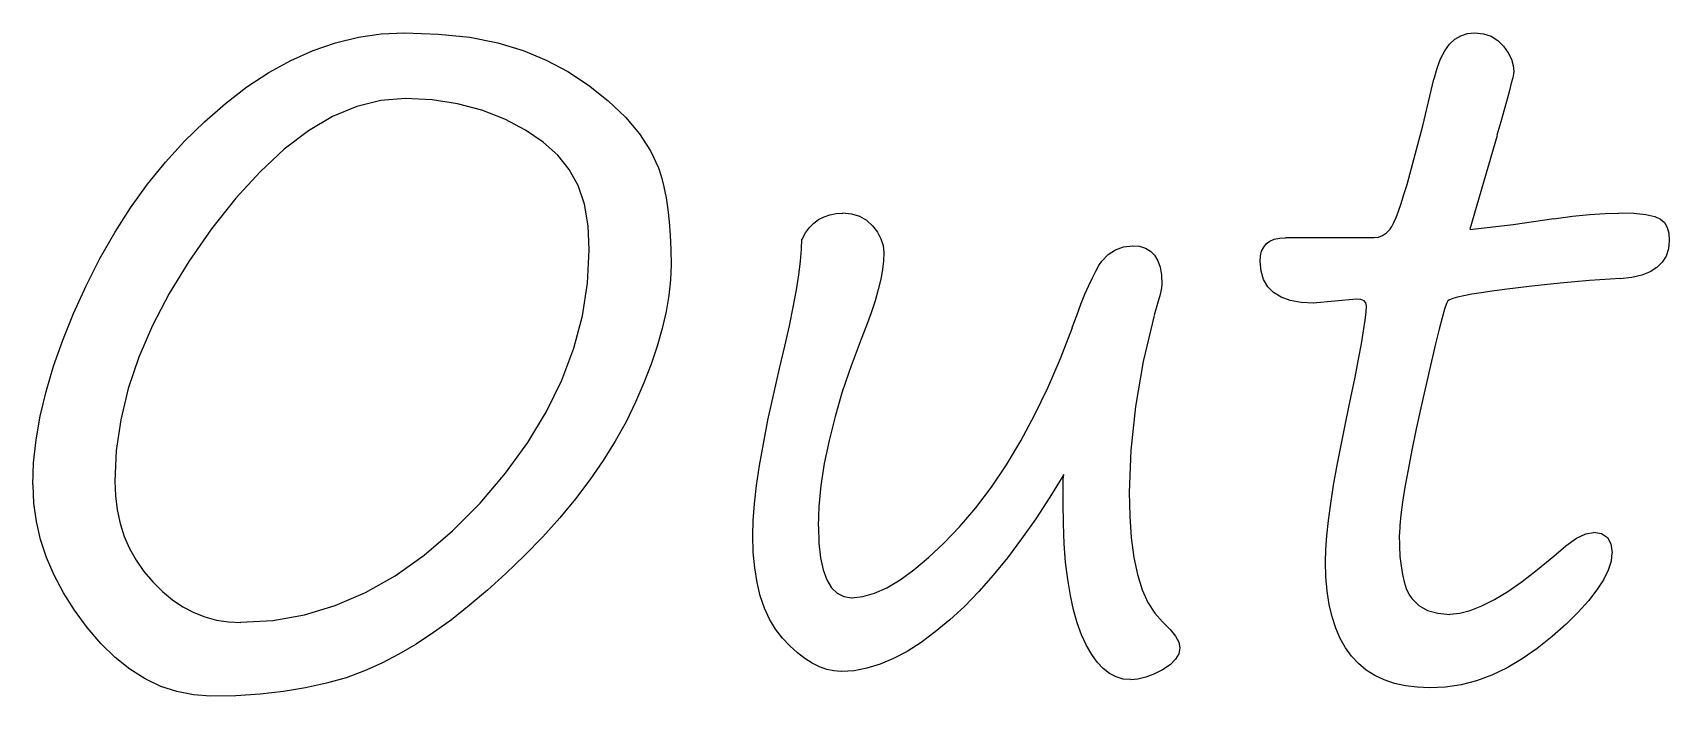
# Model space of a CAD drawing. Extents: x -1 to 112, y -121 to 138.
# Drawn here: x 104.86 to 110.26, y -104.85 to -102.66 of the extents above; entities that cross this region are included whole.
import ezdxf

# ---------------------------------------------------------------- set-up
doc = ezdxf.new("R2010")
doc.units = 0

msp = doc.modelspace()

# ---------------------------------------------------------------- linework, layer by layer
for p, q in [((105.857577, -102.691773), (105.932682, -102.673203)), ((105.932682, -102.673203), (106.00821, -102.662648)), ((106.00821, -102.662648), (106.084582, -102.658838)), ((106.085, -102.659), (106.197657, -102.66281)), ((106.197657, -102.66281), (106.300188, -102.673365)), ((106.300188, -102.673365), (106.393016, -102.691512)), ((109.551354, -102.680213), (109.571194, -102.668388)), ((109.571194, -102.668388), (109.593123, -102.661219)), ((109.593123, -102.661219), (109.617168, -102.658679)), ((109.617, -102.659), (109.646114, -102.661963)), ((109.646114, -102.661963), (109.671429, -102.669978)), ((109.671429, -102.669978), (109.693781, -102.683892)), ((105.709898, -102.750001), (105.783739, -102.717088)), ((105.783739, -102.717088), (105.857577, -102.691773)), ((106.393016, -102.691512), (106.476136, -102.716827)), ((106.476136, -102.716827), (106.552088, -102.748893)), ((109.50411, -102.744334), (109.518024, -102.718172)), ((109.518024, -102.718172), (109.533631, -102.696666)), ((109.533631, -102.696666), (109.551354, -102.680213)), ((109.693781, -102.683892), (109.712352, -102.703309)), ((109.712352, -102.703309), (109.727112, -102.725266)), ((109.727112, -102.725266), (109.73809, -102.745953)), ((105.637325, -102.789662), (105.709898, -102.750001)), ((106.552088, -102.748893), (106.624238, -102.786869)), ((109.483, -102.811), (109.492708, -102.775135)), ((109.492708, -102.775135), (109.50411, -102.744334)), ((109.73809, -102.745953), (109.744412, -102.76664)), ((109.744412, -102.76664), (109.746387, -102.786056)), ((109.746, -102.786), (109.745153, -102.794015)), ((105.493863, -102.891773), (105.565172, -102.837343)), ((105.565172, -102.837343), (105.637325, -102.789662)), ((106.624238, -102.786869), (106.692592, -102.831593)), ((106.692592, -102.831593), (106.756727, -102.88265)), ((109.445731, -102.965221), (109.48244, -102.811212)), ((109.737957, -102.825229), (109.732058, -102.848851)), ((109.742613, -102.807082), (109.737957, -102.825229)), ((109.745153, -102.794015), (109.742613, -102.807082)), ((105.424665, -102.952109), (105.493863, -102.891773)), ((106.007253, -102.881745), (105.927505, -102.902009)), ((106.087, -102.875), (106.007253, -102.881745)), ((106.176005, -102.879669), (106.086975, -102.875464)), ((106.260392, -102.892736), (106.176005, -102.879669)), ((106.34014, -102.914241), (106.260392, -102.892736)), ((106.756727, -102.88265), (106.814111, -102.937079)), ((109.724043, -102.877965), (109.714758, -102.912565)), ((109.732058, -102.848851), (109.724043, -102.877965)), ((105.84776, -102.935342), (105.768013, -102.9826)), ((105.927505, -102.902009), (105.84776, -102.935342)), ((106.415665, -102.944199), (106.34014, -102.914241)), ((106.484022, -102.980064), (106.415665, -102.944199)), ((106.814111, -102.937079), (106.860949, -102.991932)), ((109.714758, -102.912565), (109.703356, -102.952226)), ((105.358842, -103.016667), (105.424665, -102.952109)), ((105.768013, -102.9826), (105.687845, -103.042936)), ((106.542247, -103.019728), (106.484022, -102.980064)), ((106.860949, -102.991932), (106.897234, -103.048049)), ((109.40438, -103.121761), (109.445731, -102.965221)), ((109.691, -102.997), (109.600971, -103.30688)), ((109.703356, -102.952226), (109.690289, -102.996953)), ((105.296395, -103.085442), (105.358842, -103.016667)), ((105.687845, -103.042936), (105.608097, -103.117197)), ((106.590773, -103.062767), (106.542247, -103.019728)), ((106.897234, -103.048049), (106.922973, -103.104589)), ((105.237323, -103.158438), (105.296395, -103.085442)), ((106.628746, -103.109601), (106.590773, -103.062767)), ((106.65786, -103.162766), (106.628746, -103.109601)), ((106.922973, -103.104589), (106.932681, -103.134547)), ((105.181206, -103.236075), (105.237323, -103.158438)), ((105.608097, -103.117197), (105.527929, -103.204539)), ((106.678546, -103.22437), (106.65786, -103.162766)), ((106.932681, -103.134547), (106.94112, -103.167036)), ((109.383693, -103.192226), (109.393825, -103.15889)), ((109.393825, -103.15889), (109.40438, -103.121761)), ((105.527929, -103.204539), (105.448182, -103.305383)), ((106.94112, -103.167036), (106.948288, -103.202901)), ((106.948288, -103.202901), (106.954187, -103.241298)), ((109.374408, -103.221337), (109.383693, -103.192226)), ((105.128885, -103.31751), (105.181206, -103.236075)), ((106.690795, -103.295255), (106.678546, -103.22437)), ((106.954187, -103.241298), (106.958815, -103.282649)), ((107.451836, -103.274851), (107.469559, -103.265566)), ((107.469559, -103.265566), (107.488553, -103.258821)), ((107.488553, -103.258821), (107.50924, -103.254616)), ((107.50924, -103.254616), (107.531168, -103.253487)), ((107.531, -103.253), (107.560535, -103.25554)), ((107.560535, -103.25554), (107.586697, -103.263555)), ((107.586697, -103.263555), (107.609895, -103.277045)), ((109.350363, -103.284611), (109.357954, -103.267734)), ((109.357954, -103.267734), (109.365969, -103.246652)), ((109.365969, -103.246652), (109.374408, -103.221337)), ((109.744459, -103.290547), (109.878636, -103.271553)), ((109.878, -103.272), (109.940027, -103.263985)), ((109.940027, -103.263985), (109.996144, -103.258086)), ((109.996144, -103.258086), (110.047201, -103.2547)), ((110.047201, -103.2547), (110.092768, -103.253571)), ((110.093, -103.253), (110.142369, -103.254129)), ((110.142369, -103.254129), (110.18203, -103.257939)), ((110.18203, -103.257939), (110.211144, -103.264261)), ((110.211144, -103.264261), (110.230561, -103.273122)), ((105.079519, -103.403585), (105.128885, -103.31751)), ((105.448182, -103.305383), (105.373498, -103.412557)), ((106.695, -103.375), (106.690795, -103.295255)), ((106.958815, -103.282649), (106.962202, -103.326531)), ((107.397, -103.339), (107.408402, -103.318736)), ((107.408402, -103.318736), (107.421469, -103.301436)), ((107.421469, -103.301436), (107.435806, -103.286676)), ((107.435806, -103.286676), (107.451836, -103.274851)), ((107.609895, -103.277045), (107.629735, -103.295615)), ((107.629735, -103.295615), (107.646189, -103.316698)), ((107.646189, -103.316698), (107.657591, -103.338626)), ((109.31325, -103.327255), (109.325894, -103.318393)), ((109.325894, -103.318393), (109.337719, -103.306568)), ((109.337719, -103.306568), (109.343617, -103.297706)), ((109.343617, -103.297706), (109.350363, -103.284611)), ((109.601, -103.307), (109.744459, -103.290547)), ((110.230561, -103.273122), (110.243233, -103.284948)), ((110.243233, -103.284948), (110.252094, -103.300554)), ((110.252094, -103.300554), (110.257569, -103.319971)), ((110.257569, -103.319971), (110.259263, -103.34317)), ((106.689147, -103.484019), (106.694622, -103.374314)), ((106.962202, -103.326531), (106.963895, -103.373787)), ((106.963895, -103.373787), (106.964742, -103.423576)), ((107.392173, -103.411569), (107.395559, -103.372329)), ((107.395559, -103.372329), (107.396688, -103.338995)), ((107.657591, -103.338626), (107.664759, -103.360583)), ((107.664759, -103.360583), (107.666735, -103.383358)), ((108.407166, -103.389678), (108.431212, -103.374071)), ((108.431212, -103.374071), (108.45822, -103.364362)), ((108.45822, -103.364362), (108.488601, -103.361399)), ((108.488, -103.361), (108.510775, -103.362976)), ((108.510775, -103.362976), (108.530192, -103.368874)), ((108.530192, -103.368874), (108.547069, -103.378582)), ((108.547069, -103.378582), (108.560559, -103.392496)), ((108.910129, -103.39443), (108.913939, -103.378823)), ((108.913939, -103.378823), (108.920684, -103.365333)), ((108.920684, -103.365333), (108.929969, -103.353931)), ((108.929969, -103.353931), (108.941371, -103.345492)), ((108.941371, -103.345492), (108.955708, -103.339594)), ((108.955708, -103.339594), (108.973008, -103.335784)), ((108.973008, -103.335784), (108.992425, -103.334655)), ((108.993, -103.334), (109.285, -103.334)), ((109.285, -103.334), (109.299337, -103.332307)), ((109.299337, -103.332307), (109.31325, -103.327255)), ((110.25646, -103.371432), (110.248868, -103.395054)), ((110.259, -103.344), (110.25646, -103.371432)), ((105.033948, -103.493459), (105.079519, -103.403585)), ((105.373498, -103.412557), (105.308519, -103.518887)), ((106.965, -103.424), (106.963307, -103.473369)), ((107.386274, -103.456719), (107.392173, -103.411569)), ((107.665871, -103.410585), (107.662484, -103.439699)), ((107.667, -103.384), (107.665871, -103.410585)), ((108.366216, -103.444514), (108.376771, -103.426367)), ((108.376771, -103.426367), (108.386479, -103.41203)), ((108.386479, -103.41203), (108.407166, -103.389678)), ((108.560559, -103.392496), (108.571114, -103.410643)), ((108.571114, -103.410643), (108.578706, -103.432148)), ((108.578706, -103.432148), (108.58294, -103.457887)), ((108.909, -103.413), (108.910129, -103.39443)), ((108.912435, -103.444652), (108.909472, -103.412586)), ((110.218473, -103.433041), (110.195698, -103.447378)), ((110.236196, -103.415741), (110.218473, -103.433041)), ((110.248868, -103.395054), (110.236196, -103.415741)), ((106.67227, -103.592037), (106.689147, -103.484019)), ((106.963307, -103.473369), (106.957832, -103.524844)), ((107.378259, -103.506929), (107.386274, -103.456719)), ((107.656586, -103.471345), (107.648571, -103.505522)), ((107.662484, -103.439699), (107.656586, -103.471345)), ((108.343412, -103.492181), (108.355237, -103.466442)), ((108.355237, -103.466442), (108.366216, -103.444514)), ((108.58294, -103.457887), (108.584633, -103.487845)), ((108.585, -103.488), (108.583307, -103.500248)), ((108.920451, -103.472925), (108.912435, -103.444652)), ((108.934364, -103.496547), (108.920451, -103.472925)), ((109.898845, -103.484607), (109.805173, -103.494315)), ((109.996313, -103.476168), (109.898845, -103.484607)), ((110.098, -103.469), (109.996313, -103.476168)), ((110.135353, -103.465525), (110.09738, -103.46973)), ((110.168266, -103.457933), (110.135353, -103.465525)), ((110.195698, -103.447378), (110.168266, -103.457933)), ((104.9926, -103.584176), (105.033948, -103.493459)), ((105.308519, -103.518887), (105.253666, -103.62395)), ((106.957832, -103.524844), (106.948546, -103.578432)), ((107.368127, -103.563469), (107.378259, -103.506929)), ((107.648571, -103.505522), (107.638016, -103.542654)), ((108.317674, -103.554207), (108.330769, -103.521295)), ((108.330769, -103.521295), (108.343412, -103.492181)), ((108.578678, -103.521359), (108.57024, -103.551316)), ((108.583307, -103.500248), (108.578678, -103.521359)), ((108.953357, -103.515541), (108.934364, -103.496547)), ((108.978249, -103.530724), (108.953357, -103.515541)), ((109.008207, -103.541703), (108.978249, -103.530724)), ((109.044072, -103.548024), (109.008207, -103.541703)), ((109.227, -103.537), (109.084478, -103.550264)), ((109.241571, -103.538341), (109.227234, -103.537212)), ((109.252126, -103.542546), (109.241571, -103.538341)), ((109.533847, -103.539414), (109.527949, -103.543224)), ((109.544826, -103.535181), (109.533847, -103.539414)), ((109.560856, -103.530553), (109.544826, -103.535181)), ((109.581543, -103.525924), (109.560856, -103.530553)), ((109.607705, -103.521296), (109.581543, -103.525924)), ((109.638506, -103.516244), (109.607705, -103.521296)), ((109.674794, -103.510769), (109.638506, -103.516244)), ((109.715722, -103.505294), (109.674794, -103.510769)), ((109.805173, -103.494315), (109.715722, -103.505294)), ((104.957156, -103.672785), (104.9926, -103.584176)), ((106.644, -103.698787), (106.67227, -103.592037)), ((106.948546, -103.578432), (106.93548, -103.634128)), ((107.355484, -103.625073), (107.368127, -103.563469)), ((107.624921, -103.582315), (107.609737, -103.62451)), ((107.638016, -103.542654), (107.624921, -103.582315)), ((108.289, -103.631), (108.30376, -103.590916)), ((108.30376, -103.590916), (108.317674, -103.554207)), ((108.559, -103.591), (108.523135, -103.743321)), ((108.57024, -103.551316), (108.558838, -103.590557)), ((109.085, -103.55), (109.044072, -103.548024)), ((109.258024, -103.549292), (109.252126, -103.542546)), ((109.255428, -103.606043), (109.258814, -103.578611)), ((109.26, -103.559), (109.258024, -103.549292)), ((109.258814, -103.578611), (109.259661, -103.558771)), ((109.517422, -103.570233), (109.509407, -103.598503)), ((109.523744, -103.552086), (109.517422, -103.570233)), ((109.527949, -103.543224), (109.523744, -103.552086)), ((105.253666, -103.62395), (105.208519, -103.728589)), ((106.93548, -103.634128), (106.919026, -103.691933)), ((107.3403, -103.692583), (107.355484, -103.625073)), ((107.609737, -103.62451), (107.592437, -103.669657)), ((108.249608, -103.732521), (108.289271, -103.630413)), ((109.243207, -103.684523), (109.250376, -103.641484)), ((109.250376, -103.641484), (109.255428, -103.606043)), ((109.499698, -103.636479), (109.487873, -103.684158)), ((109.509407, -103.598503), (109.499698, -103.636479)), ((104.926777, -103.75844), (104.957156, -103.672785)), ((106.60476, -103.80385), (106.644, -103.698787)), ((106.919026, -103.691933), (106.898763, -103.751426)), ((107.323, -103.766), (107.3403, -103.692583)), ((107.592, -103.669), (107.558667, -103.757186)), ((109.233499, -103.735577), (109.243207, -103.684523)), ((109.487873, -103.684158), (109.474383, -103.741965)), ((105.208519, -103.728589), (105.173498, -103.831967)), ((106.898763, -103.751426), (106.874717, -103.813452)), ((107.558667, -103.757186), (107.529976, -103.842417)), ((108.208259, -103.829148), (108.249608, -103.732521)), ((108.523135, -103.743321), (108.49782, -103.89142)), ((109.222097, -103.794649), (109.233499, -103.735577)), ((109.474383, -103.741965), (109.458776, -103.809052)), ((104.901885, -103.841983), (104.926777, -103.75844)), ((106.553706, -103.907648), (106.60476, -103.80385)), ((107.302366, -103.854131), (107.323053, -103.765945)), ((109.208607, -103.861316), (109.222097, -103.794649)), ((109.458776, -103.809052), (109.441476, -103.886268)), ((104.882892, -103.922574), (104.901885, -103.841983)), ((105.173498, -103.831967), (105.148606, -103.934919)), ((106.874717, -103.813452), (106.847285, -103.877164)), ((107.284643, -103.93683), (107.302366, -103.854131)), ((107.529976, -103.842417), (107.505931, -103.924696)), ((108.164797, -103.919863), (108.208259, -103.829148)), ((109.193, -103.936), (109.208607, -103.861316)), ((106.492103, -104.009756), (106.553706, -103.907648)), ((106.847285, -103.877164), (106.81606, -103.941722)), ((108.11923, -104.004673), (108.164797, -103.919863)), ((108.49782, -103.89142), (108.482213, -104.034882)), ((109.441476, -103.886268), (109.424176, -103.964748)), ((104.868978, -104.001054), (104.882892, -103.922574)), ((105.148606, -103.934919), (105.133846, -104.036606)), ((106.81606, -103.941722), (106.780619, -104.005857)), ((107.269459, -104.014046), (107.284643, -103.93683)), ((107.505931, -103.924696), (107.486091, -104.003599)), ((109.177183, -104.013125), (109.193213, -103.936755)), ((109.424176, -103.964748), (109.409415, -104.035634)), ((104.860963, -104.07658), (104.868978, -104.001054)), ((106.418685, -104.110602), (106.492103, -104.009756)), ((106.780619, -104.005857), (106.740955, -104.069569)), ((107.256816, -104.085775), (107.269459, -104.014046)), ((107.486091, -104.003599), (107.470484, -104.079128)), ((108.071972, -104.084), (108.11923, -104.004673)), ((109.163269, -104.084434), (109.177183, -104.013125)), ((104.858, -104.15), (104.860963, -104.07658)), ((105.133846, -104.036606), (105.128794, -104.13745)), ((106.740955, -104.069569), (106.697073, -104.13286)), ((107.470484, -104.079128), (107.459505, -104.151701)), ((108.482213, -104.034882), (108.477161, -104.174542)), ((109.409415, -104.035634), (109.397167, -104.099769)), ((106.334295, -104.209755), (106.418685, -104.110602)), ((106.697073, -104.13286), (106.649394, -104.196151)), ((107.247107, -104.152021), (107.256816, -104.085775)), ((108.022605, -104.157417), (108.071972, -104.084)), ((108.261, -104.115), (108.215009, -104.190525)), ((108.259282, -104.138801), (108.260411, -104.115179)), ((109.151444, -104.150256), (109.163269, -104.084434)), ((109.397167, -104.099769), (109.386612, -104.156733)), ((104.861884, -104.21054), (104.858921, -104.149781)), ((105.129, -104.138), (105.130976, -104.186102)), ((105.130976, -104.186102), (105.136874, -104.232516)), ((107.240362, -104.212358), (107.247107, -104.152021)), ((107.459505, -104.151701), (107.45276, -104.220899)), ((107.971128, -104.224928), (108.022605, -104.157417)), ((108.259, -104.162), (108.259282, -104.138801)), ((108.259, -104.209), (108.259, -104.162)), ((108.477, -104.174), (108.478693, -104.252904)), ((109.142159, -104.211016), (109.151444, -104.150256)), ((109.386612, -104.156733), (109.378597, -104.206522)), ((104.869899, -104.270456), (104.861884, -104.21054)), ((105.136874, -104.232516), (105.146582, -104.276819)), ((106.243157, -104.301739), (106.334295, -104.209755)), ((106.649394, -104.196151), (106.597496, -104.258598)), ((107.236129, -104.267631), (107.240362, -104.212358)), ((107.45276, -104.220899), (107.450785, -104.287142)), ((107.917963, -104.286531), (107.971128, -104.224928)), ((108.215009, -104.190525), (108.168595, -104.261411)), ((108.259456, -104.278618), (108.258609, -104.208577)), ((109.134567, -104.266712), (109.142159, -104.211016)), ((109.378597, -104.206522), (109.373122, -104.248714)), ((104.883813, -104.329948), (104.869899, -104.270456)), ((105.146582, -104.276819), (105.160073, -104.319435)), ((106.597496, -104.258598), (106.541379, -104.321046)), ((107.235, -104.317), (107.236129, -104.267631)), ((107.451, -104.287), (107.452693, -104.342276)), ((107.864798, -104.341804), (107.917963, -104.286531)), ((108.168595, -104.261411), (108.12176, -104.328078)), ((108.262419, -104.344021), (108.259456, -104.278618)), ((108.478693, -104.252904), (108.483745, -104.324213)), ((109.129092, -104.317346), (109.134567, -104.266712)), ((109.369735, -104.284159), (109.368606, -104.312429)), ((109.373122, -104.248714), (109.369735, -104.284159)), ((104.903653, -104.38902), (104.883813, -104.329948)), ((105.160073, -104.319435), (105.177796, -104.359942)), ((106.149908, -104.381907), (106.243157, -104.301739)), ((106.541379, -104.321046), (106.481461, -104.382649)), ((107.236186, -104.371758), (107.234493, -104.316484)), ((107.452693, -104.342276), (107.457745, -104.389955)), ((107.814167, -104.389483), (107.864798, -104.341804)), ((108.12176, -104.328078), (108.074925, -104.390104)), ((108.267076, -104.40478), (108.262419, -104.344021)), ((108.483745, -104.324213), (108.492607, -104.388768)), ((109.126129, -104.362913), (109.129092, -104.317346)), ((109.368, -104.313), (109.368847, -104.350973)), ((109.368847, -104.350973), (109.37054, -104.385573)), ((109.878, -104.385), (109.918084, -104.350823)), ((109.918084, -104.350823), (109.953105, -104.325931)), ((109.953105, -104.325931), (109.983486, -104.311594)), ((109.983486, -104.311594), (110.008801, -104.306542)), ((110.009, -104.306), (110.036009, -104.310205)), ((110.036009, -104.310205), (110.055425, -104.322849)), ((110.055425, -104.322849), (110.066827, -104.344354)), ((110.066827, -104.344354), (110.070637, -104.373891)), ((104.928545, -104.447669), (104.903653, -104.38902)), ((105.177796, -104.359942), (105.19933, -104.398338)), ((105.19933, -104.398338), (105.224645, -104.435047)), ((106.054128, -104.449418), (106.149908, -104.381907)), ((106.481461, -104.382649), (106.41986, -104.442144)), ((107.240815, -104.423235), (107.236186, -104.371758)), ((107.457745, -104.389955), (107.466607, -104.430039)), ((107.766065, -104.42999), (107.814167, -104.389483)), ((108.074925, -104.390104), (108.027667, -104.447909)), ((108.273821, -104.461741), (108.267076, -104.40478)), ((108.492607, -104.388768), (108.504432, -104.445732)), ((109.125976, -104.452743), (109.124847, -104.402113)), ((109.125, -104.403), (109.126129, -104.362913)), ((109.37054, -104.385573), (109.373927, -104.417219)), ((109.824453, -104.429143), (109.878038, -104.384417)), ((110.067037, -104.401855), (110.057752, -104.431393)), ((110.07, -104.374), (110.067037, -104.401855)), ((104.959347, -104.505476), (104.928545, -104.447669)), ((105.224645, -104.435047), (105.254182, -104.469647)), ((105.95666, -104.504694), (106.054128, -104.449418)), ((106.41986, -104.442144), (106.358677, -104.497417)), ((107.248407, -104.471337), (107.240815, -104.423235)), ((107.466607, -104.430039), (107.478432, -104.463372)), ((107.720495, -104.462903), (107.766065, -104.42999)), ((108.027667, -104.447909), (107.980409, -104.501497)), ((108.504432, -104.445732), (108.520039, -104.495519)), ((109.130181, -104.500002), (109.125976, -104.452743)), ((109.373927, -104.417219), (109.378583, -104.445074)), ((109.378583, -104.445074), (109.384058, -104.469966)), ((109.77424, -104.468383), (109.824453, -104.429143)), ((110.057752, -104.431393), (110.042145, -104.463038)), ((104.995632, -104.562861), (104.959347, -104.505476)), ((105.254182, -104.469647), (105.286248, -104.501293)), ((105.286248, -104.501293), (105.319161, -104.528302)), ((105.85666, -104.54773), (105.95666, -104.504694)), ((106.358677, -104.497417), (106.298761, -104.548051)), ((107.258962, -104.51564), (107.248407, -104.471337)), ((107.478432, -104.463372), (107.494039, -104.48911)), ((107.494039, -104.48911), (107.512609, -104.507257)), ((107.512609, -104.507257), (107.534961, -104.518236)), ((107.597288, -104.51819), (107.635684, -104.507212)), ((107.635684, -104.507212), (107.677036, -104.489065)), ((107.677036, -104.489065), (107.720495, -104.462903)), ((107.980409, -104.501497), (107.932731, -104.55044)), ((108.282683, -104.514062), (108.273821, -104.461741)), ((108.293238, -104.561741), (108.282683, -104.514062)), ((108.520039, -104.495519), (108.538609, -104.537714)), ((109.136926, -104.543884), (109.130181, -104.500002)), ((109.384058, -104.469966), (109.391227, -104.491472)), ((109.391227, -104.491472), (109.399665, -104.509619)), ((109.399665, -104.509619), (109.409374, -104.524379)), ((109.682258, -104.527881), (109.726561, -104.501296)), ((109.726561, -104.501296), (109.77424, -104.468383)), ((110.020639, -104.496371), (109.993207, -104.531813)), ((110.042145, -104.463038), (110.020639, -104.496371)), ((105.037404, -104.619822), (104.995632, -104.562861)), ((105.319161, -104.528302), (105.353759, -104.5515)), ((105.353759, -104.5515), (105.389624, -104.57007)), ((105.754549, -104.578531), (105.85666, -104.54773)), ((106.298761, -104.548051), (106.23969, -104.594465)), ((107.272875, -104.556147), (107.258962, -104.51564)), ((107.289752, -104.592856), (107.272875, -104.556147)), ((107.534961, -104.518236), (107.5607, -104.522046)), ((107.561, -104.522), (107.597288, -104.51819)), ((107.932731, -104.55044), (107.884629, -104.595167)), ((108.305486, -104.6052), (108.293238, -104.561741)), ((108.538609, -104.537714), (108.560961, -104.573158)), ((109.146212, -104.584389), (109.136926, -104.543884)), ((109.409374, -104.524379), (109.432996, -104.547154)), ((109.432996, -104.547154), (109.461686, -104.563608)), ((109.461686, -104.563608), (109.495443, -104.573316)), ((109.567489, -104.573037), (109.60251, -104.564175)), ((109.60251, -104.564175), (109.640907, -104.548991)), ((109.640907, -104.548991), (109.682258, -104.527881)), ((109.993207, -104.531813), (109.95903, -104.569365)), ((105.082974, -104.672987), (105.037404, -104.619822)), ((105.389624, -104.57007), (105.426335, -104.584831)), ((105.426335, -104.584831), (105.464308, -104.595386)), ((105.464308, -104.595386), (105.503971, -104.601707)), ((105.503971, -104.601707), (105.544476, -104.603683)), ((105.544, -104.603), (105.65033, -104.596678)), ((105.65033, -104.596678), (105.754549, -104.578531)), ((106.23969, -104.594465), (106.181041, -104.63708)), ((107.309592, -104.625766), (107.289752, -104.592856)), ((107.884629, -104.595167), (107.83695, -104.63483)), ((108.319823, -104.64444), (108.305486, -104.6052)), ((108.560961, -104.573158), (108.5867, -104.601013)), ((108.587, -104.601), (108.611892, -104.626315)), ((109.15846, -104.621941), (109.146212, -104.584389)), ((109.17322, -104.656121), (109.15846, -104.621941)), ((109.495443, -104.573316), (109.534683, -104.576703)), ((109.535, -104.576), (109.567489, -104.573037)), ((109.918943, -104.608605), (109.872953, -104.649957)), ((109.95903, -104.569365), (109.918943, -104.608605)), ((105.129809, -104.718554), (105.082974, -104.672987)), ((106.123233, -104.675053), (106.066693, -104.708387)), ((106.181041, -104.63708), (106.123233, -104.675053)), ((107.332791, -104.6553), (107.309592, -104.625766)), ((107.35726, -104.681039), (107.332791, -104.6553)), ((107.790115, -104.669428), (107.744122, -104.698965)), ((107.83695, -104.63483), (107.790115, -104.669428)), ((108.335853, -104.679041), (108.319823, -104.64444)), ((108.611892, -104.626315), (108.629615, -104.648667)), ((108.629615, -104.648667), (108.640594, -104.668931)), ((108.640594, -104.668931), (108.643981, -104.686654)), ((109.19052, -104.68692), (109.17322, -104.656121)), ((109.872953, -104.649957), (109.823586, -104.68962)), ((105.178334, -104.757797), (105.129809, -104.718554)), ((106.066693, -104.708387), (106.010576, -104.737924)), ((107.381728, -104.703391), (107.35726, -104.681039)), ((107.406197, -104.721961), (107.381728, -104.703391)), ((107.430242, -104.737568), (107.406197, -104.721961)), ((107.698975, -104.722587), (107.654671, -104.741157)), ((107.744122, -104.698965), (107.698975, -104.722587)), ((108.353153, -104.708999), (108.335853, -104.679041)), ((108.3713, -104.734314), (108.353153, -104.708999)), ((108.629635, -104.724987), (108.611488, -104.742711)), ((108.64019, -104.706417), (108.629635, -104.724987)), ((108.644, -104.687), (108.64019, -104.706417)), ((109.210784, -104.714775), (109.19052, -104.68692)), ((109.233559, -104.739244), (109.210784, -104.714775)), ((109.773797, -104.723797), (109.724007, -104.752911)), ((109.823586, -104.68962), (109.773797, -104.723797)), ((105.228544, -104.789443), (105.178334, -104.757797)), ((105.953192, -104.763239), (105.892012, -104.785591)), ((106.010576, -104.737924), (105.953192, -104.763239)), ((107.454287, -104.749393), (107.430242, -104.737568)), ((107.478333, -104.758255), (107.454287, -104.749393)), ((107.502378, -104.763307), (107.478333, -104.758255)), ((107.526, -104.765), (107.502378, -104.763307)), ((107.568597, -104.762691), (107.526822, -104.765231)), ((107.611212, -104.754676), (107.568597, -104.762691)), ((107.654671, -104.741157), (107.611212, -104.754676)), ((108.391141, -104.755001), (108.3713, -104.734314)), ((108.411827, -104.771454), (108.391141, -104.755001)), ((108.433756, -104.782856), (108.411827, -104.771454)), ((108.456531, -104.790024), (108.433756, -104.782856)), ((108.531317, -104.784056), (108.505579, -104.790378)), ((108.557902, -104.773924), (108.531317, -104.784056)), ((108.586173, -104.759587), (108.557902, -104.773924)), ((108.611488, -104.742711), (108.586173, -104.759587)), ((109.259298, -104.760354), (109.233559, -104.739244)), ((109.287568, -104.778501), (109.259298, -104.760354)), ((109.31837, -104.792838), (109.287568, -104.778501)), ((109.673376, -104.776957), (109.622743, -104.795527)), ((109.724007, -104.752911), (109.673376, -104.776957)), ((105.280442, -104.814335), (105.228544, -104.789443)), ((105.333607, -104.831635), (105.280442, -104.814335)), ((105.38846, -104.842613), (105.333607, -104.831635)), ((105.685682, -104.831565), (105.608889, -104.840004)), ((105.758255, -104.819345), (105.685682, -104.831565)), ((105.827033, -104.804162), (105.758255, -104.819345)), ((105.892012, -104.785591), (105.827033, -104.804162)), ((108.481, -104.792), (108.456531, -104.790024)), ((108.505579, -104.790378), (108.481533, -104.792354)), ((109.352123, -104.80424), (109.31837, -104.792838)), ((109.388411, -104.812678), (109.352123, -104.80424)), ((109.427228, -104.817307), (109.388411, -104.812678)), ((109.469, -104.819), (109.427228, -104.817307)), ((109.520632, -104.816637), (109.469155, -104.819177)), ((109.57211, -104.808622), (109.520632, -104.816637)), ((109.622743, -104.795527), (109.57211, -104.808622)), ((105.445, -104.846), (105.38846, -104.842613)), ((105.528721, -104.845084), (105.444755, -104.846777)), ((105.608889, -104.840004), (105.528721, -104.845084))]:
    msp.add_line(p, q)

doc.saveas('drawing.dxf')
